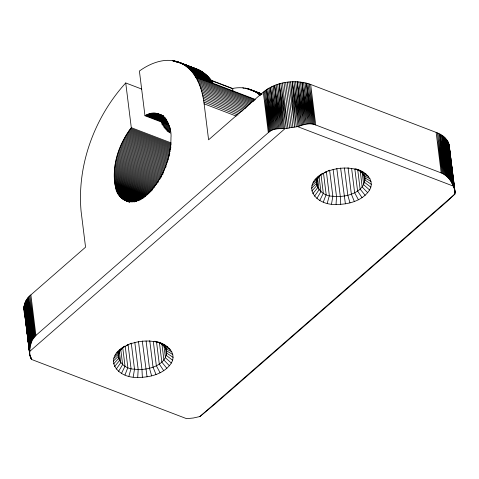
<?xml version="1.0" encoding="UTF-8"?>
<svg xmlns="http://www.w3.org/2000/svg" width="479" height="479" viewBox="0 0 479 479"><rect width="100%" height="100%" fill="white"/><g stroke="black" fill="none" stroke-linecap="round" stroke-linejoin="round"><path stroke-width="0.72" d="M255.169 99.392L213.269 83.388C209.712 77.592 204.683 72.539 198.414 69.742L179.469 62.462C165.806 56.989 150.657 62.881 139.401 71.03L144.969 115.744C160.22 106.224 172.278 123.63 170.973 137.76C170.973 158.675 162.567 180.032 147.191 194.396C136.886 206.126 117.331 203.216 115.343 186.301C111.391 165.704 118.894 144.083 131.3 127.671L125.732 82.957L141.772 89.088M323.014 173.248C300.483 185.636 315.421 205.419 336.06 204.449L336.509 196.516L333.115 169.267M124.863 346.173C102.344 358.472 117.002 378.314 137.713 377.416L138.186 369.483L134.791 342.234M125.732 82.957C94.626 117.193 76.921 164.842 81.077 211.173L85.555 247.176L30.878 294.89C23.992 299.938 22.681 308.973 25.153 316.691M30.069 346.545L29.674 354.556L31.416 359.4L186.606 418.676L193.348 418.005L199.905 416.538L215.161 403.863L447.566 201.066L454.978 193.965C454.822 185.355 449.29 176.296 441.189 172.907L315.715 124.977C307.38 121.229 299.507 127.432 291.262 127.456C283.79 130.043 274.659 126.444 268.324 132.599L35.919 335.396L32.177 340.186L30.069 346.545L24.686 303.53L30.303 345.389L25.076 302.524L30.584 344.269L25.537 301.519L30.913 343.186L26.082 300.531L31.71 341.144L26.698 299.549L32.177 340.186L27.393 298.579L32.692 339.276L28.159 297.627L33.853 337.581L28.991 296.699L34.5 336.803L29.902 295.783L35.189 336.072L30.878 294.89L35.919 335.396M331.528 204.084L332.833 196.216L329.624 170.44M364.597 175.673C367.561 192.103 345.533 198.102 332.833 196.216C320.116 196.432 309.602 181.355 323.109 173.236M336.06 204.449C348.383 204.545 362.531 200.917 369.602 189.989C375.482 180.014 364.687 170.817 355.556 168.919L363.022 172.051M133.186 377.039L134.515 369.171L131.3 343.401M166.381 348.7C169.267 365.136 147.215 371.087 134.515 369.171C121.75 369.357 111.421 354.203 124.947 346.155M137.713 377.416C150.053 377.548 164.207 373.931 171.332 363.034C177.284 353.095 166.554 343.808 157.405 341.922L164.878 345.072M327.241 203.276L329.354 195.564L326.421 171.997M128.905 376.219L131.042 368.513L128.103 344.946M323.301 202.054L326.163 194.57L323.499 173.212M124.977 374.985L127.851 367.507L125.193 346.155M319.81 200.438L323.325 193.259L321.032 174.853M121.498 373.363L125.031 366.19L122.738 347.784M316.853 198.474L320.924 191.666L319.002 176.206M118.552 371.387L122.642 364.591L120.81 349.868M314.493 196.21L319.014 189.828L317.637 178.787M116.217 369.117L120.744 362.747L119.367 351.706M312.805 193.702L317.643 187.792L316.817 181.164M114.541 366.603L119.385 360.711L118.558 354.083M311.817 191.007L316.841 185.607L316.445 181.858M113.571 363.908L118.6 358.52L118.139 354.837M311.554 188.199L316.631 183.331M113.331 361.094L118.403 356.238M161.716 122.738L162.83 121.768M161.818 123.666L163.477 122.217M161.908 124.624L164.123 122.69M162.543 125.121L164.764 123.187M163.171 125.648L165.944 123.229M163.788 126.193L166.554 123.774M163.836 127.24L167.159 124.342M164.423 127.833L168.303 124.444M164.992 128.438L168.871 125.049M165.542 129.061L169.422 125.678M166.081 129.701L169.404 126.797M166.596 130.354L169.919 127.45M167.087 131.018L170.41 128.121M167.56 131.695L170.332 129.282M168.56 131.899L170.225 130.45M168.985 132.593L170.644 131.144M199.905 416.538L454.978 193.965L454.799 192.486M312.033 185.337L317.014 181.008L316.835 179.535M122.654 347.724L131.294 343.108M113.828 358.232L118.804 353.921M320.792 174.811L329.42 170.177M313.23 182.505L317.99 178.709M115.044 355.4L119.798 351.622M315.128 179.757L319.529 176.482M116.96 352.658L121.349 349.395M126.3 345.652L127.875 344.491M324.427 172.733L326.013 171.566M317.667 177.176L321.589 174.386M119.516 350.077L123.42 347.305M449.446 147.885C449.601 140.245 442.728 134.779 436.141 132.402L310.673 84.478C295.028 79.077 276.275 81.64 263.282 92.1L208.599 139.814L204.114 103.817C202.156 87.693 195.6 69.233 179.469 62.462M328.48 170.985C338.39 167.482 349.55 166.866 359.531 170.44M130.36 343.916C140.275 340.443 151.436 339.845 161.399 343.449M210.245 79.927L232.59 88.459C238.716 87.196 245.242 87.459 251.08 89.812L262.109 94.022M198.414 69.742L175.943 61.294M175.039 61.635L172.266 60.582L174.955 61.659M178.314 62.025L197.306 69.269M177.134 61.635L199.504 70.257L180.601 62.947M248.805 89.01L261.905 94.016M247.643 88.681L261.552 93.956M174.733 61.007L180.26 63.114M181.643 63.641L186.475 65.491M187.858 66.018L192.696 67.862M251.08 89.812L261.241 93.998M246.463 88.399L255.427 91.824M256.81 92.351L261.636 94.195M178.35 62.617L173.506 60.767L176.865 62.102M254.349 91.363L261.6 94.339M245.272 88.166L247.338 88.956M255.397 91.974L261.253 94.471M256.427 92.627L260.887 94.644M242.841 87.843L244.218 88.37M257.439 93.327L260.498 94.866M210.688 80.346L233.004 88.872M255.014 99.824L195.731 77.179L213.269 83.388L194.977 75.951L212.52 82.214L194.193 74.766L211.742 81.077L193.378 73.628L210.94 79.987L192.54 72.527L210.113 78.933L191.678 71.473L209.263 77.927L190.792 70.467L208.389 76.963L189.876 69.503L207.491 76.041L188.936 68.587L206.569 75.161L187.972 67.713L205.623 74.323L186.99 66.892L204.653 73.532L185.978 66.114L203.665 72.79L184.948 65.383L202.659 72.09L183.894 64.701L201.623 71.431L181.721 63.485M196.462 78.442L254.349 100.554M197.162 79.753L253.654 101.332M197.839 81.107L252.235 101.883M198.48 82.496L251.487 102.74M199.096 83.921L250.709 103.638M199.683 85.388L249.9 104.572M200.24 86.891L248.362 105.272M200.767 88.435L247.493 106.284M201.258 90.01L246.595 107.326M201.725 91.621L245.667 108.404M202.162 93.267L244.009 109.254M202.563 94.95L243.015 110.398M202.934 96.662L241.991 111.577M203.276 98.405L240.242 112.523M203.587 100.177L239.159 113.763M203.868 101.979L238.039 115.038M204.114 103.817L236.195 116.068M158.19 113.78L162.375 115.379M157.1 113.511L163.381 115.912L156.543 113.409M161.74 115.433L163.135 115.966M155.98 113.331L162.956 115.996M155.412 113.272L163.782 116.469M154.837 113.236L163.902 116.702M154.256 113.224L164.016 116.954M153.663 113.236L164.824 117.499M153.07 113.272L165.794 118.223M152.472 113.325L165.722 118.391M151.867 113.403L165.818 118.732M151.256 113.505L165.902 119.103M150.645 113.631L166.686 119.756M150.023 113.774L166.764 120.169M149.406 113.948L166.842 120.606M148.777 114.14L167.608 121.331M148.149 114.349L167.68 121.81M147.52 114.583L167.746 122.313M146.885 114.84L168.506 123.103M146.251 115.122L168.566 123.648M145.61 115.421L168.626 124.211M144.969 115.744L168.686 124.803M131.3 127.671L171.057 142.856M130.713 128.42L171.165 143.874M130.132 129.18L171.284 144.903M129.558 129.959L170.71 145.676M128.995 130.749L170.835 146.736M128.432 131.557L170.973 147.807M127.881 132.372L170.422 148.622M127.33 133.204L170.572 149.723M126.797 134.048L170.039 150.568M126.264 134.904L170.207 151.687M125.743 135.773L169.68 152.556M125.229 136.647L169.865 153.699M124.726 137.539L169.362 154.585M124.235 138.437L169.566 155.753M123.75 139.341L169.081 156.657M123.271 140.263L168.602 157.579M122.804 141.185L168.141 158.507M122.349 142.125L168.38 159.705M121.906 143.065L167.937 160.651M121.468 144.017L167.5 161.597M121.043 144.975L167.075 162.555M120.63 145.939L166.662 163.519M120.229 146.903L166.261 164.489M119.84 147.879L165.872 165.465M119.463 148.861L166.189 166.71M119.097 149.843L165.824 167.692M118.738 150.831L164.77 168.416M118.397 151.825L164.429 169.41M118.068 152.819L164.099 170.404M117.75 153.813L163.782 171.398M117.445 154.813L163.477 172.398M117.151 155.813L163.183 173.398M116.876 156.813L162.908 174.398M116.607 157.819L161.944 175.134M116.355 158.818L161.692 176.134M116.116 159.818L161.453 177.134M115.894 160.818L160.525 177.865M115.678 161.812L160.315 178.865M115.481 162.812L159.417 179.595M115.295 163.8L158.537 180.32M115.128 164.794L158.369 181.307M114.972 165.776L158.214 182.295M114.828 166.758L157.369 183.008M114.703 167.734L156.549 183.72M114.589 168.71L156.435 184.69M114.487 169.674L155.633 185.391M114.403 170.632L154.855 186.086M114.331 171.584L154.783 187.038M114.277 172.53L154.028 187.714M114.236 173.47L153.292 188.385M114.206 174.398L152.567 189.049M114.194 175.32L152.556 189.971M114.194 176.23L151.855 190.618M114.212 177.134L151.178 191.253M114.242 178.026L150.508 191.881M114.289 178.906L149.861 192.492M114.349 179.781L149.22 193.097M114.421 180.637L148.598 193.69M114.511 181.487L147.987 194.27M114.613 182.319L147.394 194.839M114.732 183.146L146.119 195.133M114.864 183.954L145.55 195.677M115.008 184.75L145.7 196.474M115.17 185.529L144.46 196.719M115.343 186.301L143.94 197.222M115.535 187.049L143.431 197.707M115.732 187.792L142.934 198.18M115.948 188.51L142.455 198.635M116.181 189.217L141.287 198.809M116.421 189.906L140.832 199.234M116.678 190.582L140.389 199.641M116.948 191.241L139.964 200.03M117.229 191.875L138.85 200.138M117.529 192.498L138.449 200.491M117.834 193.103L138.06 200.833M118.157 193.69L136.988 200.881M118.487 194.258L136.623 201.186M118.834 194.803L136.27 201.467M119.193 195.336L135.234 201.461M119.564 195.845L134.21 201.437M119.942 196.336L134.593 201.928M120.337 196.803L133.587 201.869M120.744 197.258L132.599 201.785M121.157 197.683L132.318 201.946M121.582 198.096L131.348 201.827M122.025 198.486L131.09 201.946M122.468 198.851L130.144 201.785M122.929 199.198L129.905 201.863M123.396 199.521L129.671 201.922M123.875 199.827L129.456 201.958M124.366 200.108L129.42 202M124.863 200.372L129.043 201.97M154.867 341.18L157.471 342.21M358.388 170.231L360.789 171.823L365.986 174.015M160.226 343.239L162.615 344.838L167.824 347.041M360.789 171.823L362.699 173.661L368.339 176.284M162.615 344.838L164.513 346.682L170.165 349.317M362.699 173.661L364.07 175.697L370.033 178.793M164.513 346.682L165.872 348.724L171.841 351.831M371.021 181.487L364.872 177.883L364.07 175.697M172.805 354.526L166.656 350.909L165.872 348.724M371.279 184.295L365.082 180.164L364.531 175.745M173.045 357.34L166.854 353.191L166.303 348.772M170.338 133.054L164.962 127.989L161.189 121.786M370.8 187.151L364.699 182.481L363.687 174.38M172.554 360.196L166.453 355.514L165.351 346.676M258.426 94.076L260.342 95.698M369.602 189.989L363.723 184.78L362.256 173.003M171.332 363.034L165.465 357.813L163.902 345.293M367.71 192.732L362.184 187.008L360.262 171.548M169.422 365.776L163.914 360.034L161.896 343.838M365.166 195.318L360.124 189.103L357.741 169.961M166.866 368.351L161.836 362.13L159.453 342.982M362.04 197.677L357.591 191.019L354.837 168.931M163.722 370.704L159.291 364.04L156.537 341.946M358.406 199.755L354.64 192.708L351.616 168.41M160.076 372.776L156.334 365.716L153.304 341.419M354.352 201.503L351.352 194.127L348.053 167.614M156.016 374.518L153.035 367.13L149.735 340.617M349.981 202.874L347.808 195.24L344.413 167.991M151.639 375.877L149.484 368.231L146.089 340.988M345.401 203.838L340.605 168.033M147.053 376.829L142.275 341.018M268.324 132.599L263.282 92.1L269.096 131.97L264.318 91.232L269.905 131.39L265.42 90.393L270.755 130.863L266.581 89.585L272.563 129.965L267.797 88.807L273.521 129.599L269.066 88.058L274.509 129.282L270.39 87.346L276.587 128.815L271.761 86.675L277.67 128.665L273.174 86.034L278.778 128.57L274.629 85.436L281.077 128.546L276.12 84.879L282.263 128.617L277.646 84.364L283.472 128.743L279.203 83.891L286.31 128.486L280.784 83.46L287.939 128.091L282.388 83.083M288.963 82.023L294.621 127.019L290.621 81.879L296.309 126.875L292.28 81.789L299.165 126.217L293.932 81.741L300.333 125.708L295.579 81.747L301.495 125.258L297.208 81.801L303.812 124.546L298.824 81.909L304.955 124.277L300.417 82.065L306.099 124.067L301.986 82.268L308.344 123.839L303.524 82.52L309.446 123.822L305.033 82.819L310.536 123.857L306.506 83.16L312.667 124.121L307.937 83.556L313.703 124.348L309.326 83.993L314.721 124.63L310.673 84.478L315.715 124.977M441.189 172.907L436.141 132.402L442.159 173.308L437.435 132.928L443.105 173.775L438.68 133.497L444.027 174.302L439.866 134.102L445.793 175.524L440.991 134.749L446.632 176.218L442.057 135.437L447.44 176.973L443.063 136.156L448.961 178.643L444.003 136.91L449.673 179.553L444.871 137.695L450.35 180.517L445.668 138.515L451.601 182.595L446.392 139.359L452.17 183.708L447.045 140.227L452.697 184.864L447.626 141.125L453.703 186.996L448.122 142.041L454.134 187.948L448.542 142.982M29.572 353.544L23.95 307.572L29.554 352.52L24.016 306.566L29.662 350.209L24.16 305.554L29.752 348.957L24.381 304.542L29.884 347.73L24.686 303.53M449.571 150.364L449.751 151.849M450.044 154.034L450.23 155.501M450.517 157.705L450.703 159.172M450.99 161.375L451.176 162.842M451.463 165.045L451.745 167.249M451.931 168.716L452.218 170.919M452.404 172.386L452.691 174.59M452.877 176.056L453.164 178.26M453.35 179.727L453.631 181.93M453.823 183.397L455.05 192.941L453.397 179.643M297.208 81.801L302.656 124.869M292.28 81.789L297.998 126.785L453.194 186.062L447.626 141.125M449.146 144.903L455.032 191.917L449.541 148.622L450.823 158.962M451.008 160.441L452.751 174.476M452.936 175.955L453.212 178.17M448.883 143.934L454.487 188.918M450.206 155.543L450.026 154.064L450.182 155.579M450.482 157.759L450.667 159.238M450.943 161.453L451.128 162.932M451.954 169.584L452.134 171.063M452.41 173.278L452.595 174.757M452.871 176.973L453.056 178.451M453.332 180.667L453.511 182.146M454.337 188.792L454.523 190.271M336.809 168.464L340.294 196.444L340.725 204.365M306.506 83.16L311.613 123.959M301.986 82.268L307.225 123.923M287.304 82.214L292.938 127.21M285.652 82.454L291.262 127.456M232.59 88.459L232.956 91.393M138.479 341.443L141.964 369.423L142.371 377.344M28.159 297.627L33.249 338.402M26.082 300.531L31.285 342.144M31.231 357.921L31.416 359.4M30.716 356.987L30.901 358.466L30.734 356.993M25.956 321.337L26.141 322.816M30.195 355.298L30.47 357.514L30.213 355.31M24.016 306.566L29.626 351.496L284.7 128.923L279.203 83.891M25.339 318.164L25.615 320.379M25.8 321.858L26.076 324.067M26.261 325.546L27.548 335.875M27.728 337.354L28.004 339.569M28.189 341.042L28.465 343.257M28.74 345.473L29.015 347.688M29.201 349.161L30.123 356.544M23.968 308.578L29.854 355.556M445.668 138.515L450.99 181.535M443.063 136.156L448.218 177.781M439.866 134.102L444.925 174.883M284.017 82.741L289.591 127.749M274.629 85.436L279.916 128.528M270.39 87.346L275.533 129.025M266.581 89.585L271.641 130.39"/></g></svg>
